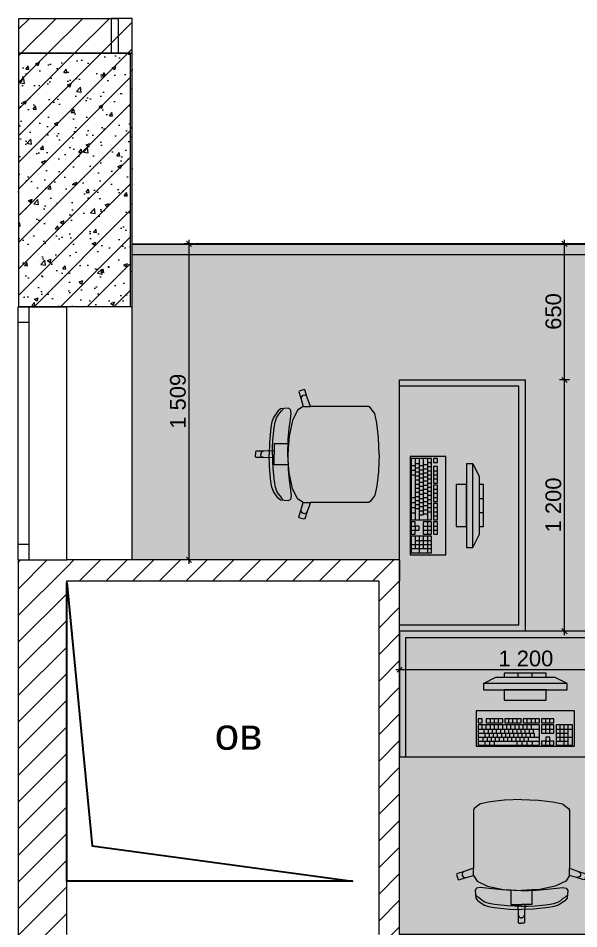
# Model space of a CAD drawing. Header units: millimetres. Extents: x 2336463 to 2579121, y 595385 to 778077.
# Drawn here: x 2392932 to 2395609, y 696658 to 701009 of the extents above; entities that cross this region are included whole.
import ezdxf

# ---------------------------------------------------------------- set-up
doc = ezdxf.new("R2010")
doc.units = ezdxf.units.MM
doc.header["$MEASUREMENT"] = 0
for name, color, linetype in [('+возводимые стены', 7, 'Continuous'), ('Интерьер - Мебель', 7, 'Continuous'), ('сит план', 7, 'Continuous')]:
    doc.layers.add(name, color=color, linetype=linetype)
for name, color, linetype, lineweight in [('+возводимые стены_Ном._пера__1', 7, 'Continuous', 13), ('+возводимые стены_Ном._пера__101', 252, 'Continuous', 5), ('+стена с дверью_Ном._пера__1', 7, 'Continuous', 13), ('Интерьер - Мебель_Ном._пера__1', 7, 'Continuous', 13), ('Окна ARCHICAD_Ном._пера__1', 7, 'Continuous', 13), ('сит план_Ном._пера__1', 7, 'Continuous', 13), ('сит план_Ном._пера__21', 7, 'Continuous', 30)]:
    doc.layers.add(name, color=color, linetype=linetype, lineweight=lineweight)
for name, color, linetype, lineweight, true_color in [('+возводимые стены_Ном._пера__169', 7, 'Continuous', 5, 0x68b353), ('+возводимые стены_Ном._пера__242', 7, 'Continuous', 13, 0x1b55b5), ('+стена с дверью_Ном._пера__243', 7, 'Continuous', 13, 0xe25822), ('Интерьер - Мебель_Ном._пера__242', 7, 'Continuous', 13, 0x1b55b5), ('сит план_Ном._пера__87', 7, 'Continuous', 20, 0x6a6a6a)]:
    doc.layers.add(name, color=color, linetype=linetype, lineweight=lineweight, true_color=true_color)
doc.styles.add('СГЕНЕРИР_СТИЛЬ_1', font='arial.ttf')
doc.dimstyles.new('СГЕНЕРИР_СТИЛЬ__1', dxfattribs={"dimtxt": 75, "dimasz": 23.75, "dimexe": 0.18, "dimexo": 300, "dimgap": 0, "dimtad": 1, "dimtih": 1, "dimtoh": 1, "dimdec": 0, "dimzin": 0, "dimdsep": 46, "dimtxsty": 'СГЕНЕРИР_СТИЛЬ_1', "dimblk": 'ARROWHEAD_6', "dimblk1": 'ARROWHEAD_6', "dimblk2": 'ARROWHEAD_6', "dimcen": 0.09, "dimclrd": 256, "dimclre": 256, "dimclrt": 256, "dimazin": 0, "dimtfac": 1, "dimtdec": 4, "dimtmove": 0, "dimatfit": 3, "dimfxl": 0, "dimtolj": 1, "dimtzin": 0, "dimarcsym": 0})
doc.dimstyles.new('СГЕНЕРИР_СТИЛЬ__2', dxfattribs={"dimtxt": 75, "dimasz": 23.75, "dimexe": 0.18, "dimexo": 300, "dimgap": 0, "dimtad": 1, "dimdec": 0, "dimzin": 0, "dimdsep": 46, "dimtxsty": 'СГЕНЕРИР_СТИЛЬ_1', "dimblk": 'ARROWHEAD_6', "dimblk1": 'ARROWHEAD_6', "dimblk2": 'ARROWHEAD_6', "dimcen": 0.09, "dimclrd": 256, "dimclre": 256, "dimclrt": 256, "dimazin": 0, "dimtfac": 1, "dimtdec": 4, "dimtmove": 0, "dimatfit": 3, "dimfxl": 0, "dimtolj": 1, "dimtzin": 0, "dimarcsym": 0})
pattern_1 = [(45, (2086872.015, 585813.69), (-63.639609, 63.639609), [])]

# ---------------------------------------------------------------- blocks, each defined once
blk = doc.blocks.new('Стена_1029', base_point=(2392933.5, 701006.5))
at = {"layer": 'сит план_Ном._пера__87', "linetype": 'Continuous', "lineweight": 20, "true_color": 0x6a6a6a}
h = blk.add_hatch(dxfattribs=at)
h.set_pattern_fill('Блоки_Бетонные_Эффективные', color=251, style=0, pattern_type=2)
h.set_pattern_definition(pattern_1)
h.paths.add_polyline_path([(2392933.5, 701006.5), (2392933.5, 700841.5), (2393410.5, 700841.5), (2393410.5, 701006.5)])
at = {"layer": 'сит план_Ном._пера__1', "color": 7, "linetype": 'Continuous', "lineweight": 13, "flags": 128}
for points in [[(2392933.5, 701006.5), (2392933.5, 700841.5)], [(2393410.5, 701006.5), (2392933.5, 701006.5)], [(2393410.5, 700841.5), (2393410.5, 701006.5)], [(2392933.5, 700841.5), (2393410.5, 700841.5)]]:
    blk.add_lwpolyline(points, dxfattribs=at)
blk = doc.blocks.new('Стена_1030', base_point=(2392933.1, 700841.2))
at = {"layer": 'сит план_Ном._пера__87', "linetype": 'Continuous', "lineweight": 20, "true_color": 0x6a6a6a}
h = blk.add_hatch(dxfattribs=at)
h.set_pattern_fill('Блоки_Бетонные_Эффективные', color=251, style=0, pattern_type=2)
h.set_pattern_definition(pattern_1)
h.paths.add_polyline_path([(2392933.1, 700841.2), (2392933.1, 699631.4), (2393468.1, 699631.4), (2393468.1, 700841.2)])
at = {"layer": 'сит план_Ном._пера__1', "color": 7, "linetype": 'Continuous', "lineweight": 13, "flags": 128}
for points in [[(2392933.1, 700841.2), (2392933.1, 699631.4)], [(2393468.1, 700841.2), (2392933.1, 700841.2)], [(2393468.1, 699631.4), (2393468.1, 700841.2)], [(2392933.1, 699631.4), (2393468.1, 699631.4)]]:
    blk.add_lwpolyline(points, dxfattribs=at)
blk = doc.blocks.new('Окно 25_5')
at = {"layer": 'Окна ARCHICAD_Ном._пера__1', "color": 7, "linetype": 'Continuous', "lineweight": 13}
for p, q in [((-605, 0), (605, 0)), ((-605, 0), (-530, 0)), ((-605, 0), (-605, -50)), ((-605, 0), (-605, -50)), ((-530, 0), (-530, -50)), ((-530, 0), (530, 0)), ((530, -50), (530, 0)), ((530, 0), (605, 0)), ((605, 0), (605, -50)), ((605, 0), (605, -50)), ((-530, -50), (-605, -50)), ((-605, -50), (-605, -232)), ((530, -50), (-530, -50)), ((605, -50), (530, -50)), ((605, -50), (605, -232)), ((-605, -232), (605, -232))]:
    blk.add_line(p, q, dxfattribs=at)
blk = doc.blocks.new('Стена_1031', base_point=(2392931.6, 699164.2))
at = {"layer": 'сит план_Ном._пера__87', "linetype": 'Continuous', "lineweight": 20, "true_color": 0x6a6a6a}
h = blk.add_hatch(dxfattribs=at)
h.set_pattern_fill('Блоки_Бетонные_Эффективные', color=251, style=0, pattern_type=2)
h.set_pattern_definition(pattern_1)
h.paths.add_polyline_path([(2393163.6, 698420.4), (2392931.6, 698420.4), (2392931.6, 696631.1), (2393163.6, 696631.1)])
h = blk.add_hatch(dxfattribs=at)
h.set_pattern_fill('Блоки_Бетонные_Эффективные', color=251, style=0, pattern_type=2)
h.set_pattern_definition(pattern_1)
h.paths.add_polyline_path([(2393163.6, 696631.1), (2392931.6, 696399.1), (2393163.6, 696399.1)])
h = blk.add_hatch(dxfattribs=at)
h.set_pattern_fill('Блоки_Бетонные_Эффективные', color=251, style=0, pattern_type=2)
h.set_pattern_definition(pattern_1)
h.paths.add_polyline_path([(2393163.6, 696631.1), (2392931.6, 696631.1), (2392931.6, 696399.1)])
at = {"layer": 'сит план_Ном._пера__1', "color": 7, "linetype": 'Continuous', "lineweight": 13}
for p, q in [((2392931.6, 699630.4), (2392981.6, 699630.4)), ((2392981.6, 699630.4), (2393163.6, 699630.4)), ((2392931.6, 698420.4), (2392981.6, 698420.4)), ((2392981.6, 698420.4), (2393163.6, 698420.4))]:
    blk.add_line(p, q, dxfattribs=at)
at = {"layer": 'сит план_Ном._пера__1', "color": 7, "linetype": 'Continuous', "lineweight": 13, "flags": 128}
for points in [[(2392931.6, 698420.4), (2392931.6, 696399.1)], [(2393163.6, 696631.1), (2393163.6, 698320.4)], [(2392931.6, 696399.1), (2393163.6, 696399.1)]]:
    blk.add_lwpolyline(points, dxfattribs=at)
at = {"layer": 'Окна ARCHICAD_Ном._пера__1', "color": 7, "linetype": 'Continuous', "lineweight": 13, "zscale": 1000, "rotation": 90.0000000000106}
blk.add_blockref('Окно 25_5', (2392931.6, 699025.4), dxfattribs=at)
blk = doc.blocks.new('Стена_1033', base_point=(2392931.6, 698420.3))
at = {"layer": 'сит план_Ном._пера__87', "linetype": 'Continuous', "lineweight": 20, "true_color": 0x6a6a6a}
h = blk.add_hatch(dxfattribs=at)
h.set_pattern_fill('Блоки_Бетонные_Эффективные', color=251, style=0, pattern_type=2)
h.set_pattern_definition(pattern_1)
h.paths.add_polyline_path([(2394653.6, 698420.9), (2393163.6, 698420.4), (2393163.6, 698320.4), (2394653.6, 698320.9)])
h = blk.add_hatch(dxfattribs=at)
h.set_pattern_fill('Блоки_Бетонные_Эффективные', color=251, style=0, pattern_type=2)
h.set_pattern_definition(pattern_1)
h.paths.add_polyline_path([(2394653.6, 698320.9), (2394753.6, 698321), (2394753.6, 698421)])
h = blk.add_hatch(dxfattribs=at)
h.set_pattern_fill('Блоки_Бетонные_Эффективные', color=251, style=0, pattern_type=2)
h.set_pattern_definition(pattern_1)
h.paths.add_polyline_path([(2394653.6, 698320.9), (2394753.6, 698421), (2394653.6, 698420.9)])
at = {"layer": 'сит план_Ном._пера__1', "color": 7, "linetype": 'Continuous', "lineweight": 13, "flags": 128}
for points in [[(2394753.6, 698421), (2393163.6, 698420.4)], [(2394753.6, 698421), (2394753.6, 698321)], [(2393163.6, 698320.4), (2394653.6, 698320.9)]]:
    blk.add_lwpolyline(points, dxfattribs=at)
blk = doc.blocks.new('Стена_1034', base_point=(2394753.6, 698421))
at = {"layer": 'сит план_Ном._пера__87', "linetype": 'Continuous', "lineweight": 20, "true_color": 0x6a6a6a}
h = blk.add_hatch(dxfattribs=at)
h.set_pattern_fill('Блоки_Бетонные_Эффективные', color=251, style=0, pattern_type=2)
h.set_pattern_definition(pattern_1)
h.paths.add_polyline_path([(2394653.6, 698320.9), (2394653.6, 696398.5), (2394753.6, 696398.5), (2394753.6, 698321)])
at = {"layer": 'сит план_Ном._пера__1', "color": 7, "linetype": 'Continuous', "lineweight": 13, "flags": 128}
for points in [[(2394653.6, 698320.9), (2394653.6, 696631.1)], [(2394753.6, 696398.5), (2394753.6, 698321)], [(2394753.6, 696398.5), (2394653.6, 696398.5)]]:
    blk.add_lwpolyline(points, dxfattribs=at)
blk = doc.blocks.new('Стена_1064', base_point=(2393475.7, 700841.2))
at = {"layer": '+возводимые стены_Ном._пера__169', "linetype": 'Continuous', "lineweight": 5, "true_color": 0x68b353}
h = blk.add_hatch(dxfattribs=at)
h.set_pattern_fill('Блоки_Бетонные_Эффективные', color=85, style=0, pattern_type=2)
h.set_pattern_definition(pattern_1)
h.paths.add_polyline_path([(2393475.7, 700841.2), (2393475.7, 701006.6), (2393375.7, 701006.6), (2393375.7, 700841.2)])
at = {"layer": '+возводимые стены_Ном._пера__101', "color": 252, "linetype": 'Continuous', "lineweight": 5, "flags": 128}
for points in [[(2393475.7, 701006.6), (2393375.7, 701006.6)], [(2393375.7, 701006.6), (2393375.7, 700841.2)], [(2393475.7, 700841.2), (2393475.7, 701006.6)], [(2393375.7, 700841.2), (2393475.7, 700841.2)]]:
    blk.add_lwpolyline(points, dxfattribs=at)
blk = doc.blocks.new('Индивидуальное Рабочее Место 25_7')
at = {"layer": 'Интерьер - Мебель_Ном._пера__1', "color": 7, "linetype": 'Continuous', "lineweight": 13}
for p, q in [((-1170, 0), (-1200, 0)), ((-1200, 0), (-1200, -30)), ((-30, 0), (-1170, 0)), ((0, 0), (-30, 0)), ((0, -30), (0, 0)), ((-1200, -30), (-1200, -600)), ((-1170, -30), (-30, -30)), ((-1170, -600), (-1170, -30)), ((-30, -30), (-30, -600)), ((0, -600), (0, -30)), ((-500, -200), (-700, -200)), ((-700, -200), (-700, -220)), ((-633.3, -220), (-633.3, -200)), ((-566.7, -220), (-566.7, -200)), ((-500, -220), (-500, -200)), ((-800, -250), (-740, -220)), ((-400, -250), (-800, -250)), ((-800, -250), (-800, -280)), ((-740, -220), (-460, -220)), ((-700, -220), (-500, -220)), ((-400, -250), (-460, -220)), ((-400, -280), (-400, -250)), ((-800, -280), (-400, -280)), ((-500, -280), (-700, -280)), ((-700, -280), (-700, -330)), ((-500, -330), (-500, -280)), ((-700, -330), (-500, -330)), ((-805.6, -419.1), (-825.2, -419.1)), ((-825.2, -419.1), (-825.2, -438.5)), ((-805.6, -438.5), (-805.6, -419.1)), ((-707.7, -419.1), (-786, -419.1)), ((-786, -419.1), (-786, -438.5)), ((-766.5, -438.5), (-766.5, -419.1)), ((-746.9, -438.5), (-746.9, -419.1)), ((-727.3, -438.5), (-727.3, -419.1)), ((-707.7, -438.5), (-707.7, -419.1)), ((-619.6, -419.1), (-697.9, -419.1)), ((-697.9, -419.1), (-697.9, -438.5)), ((-678.3, -438.5), (-678.3, -419.1)), ((-658.8, -438.5), (-658.8, -419.1)), ((-639.2, -438.5), (-639.2, -419.1)), ((-619.6, -438.5), (-619.6, -419.1)), ((-531.5, -419.1), (-609.8, -419.1)), ((-609.8, -419.1), (-609.8, -438.5)), ((-590.2, -438.5), (-590.2, -419.1)), ((-570.6, -438.5), (-570.6, -419.1)), ((-551, -438.5), (-551, -419.1)), ((-531.5, -438.5), (-531.5, -419.1)), ((-462.9, -419.1), (-521.7, -419.1)), ((-521.7, -419.1), (-521.7, -438.5)), ((-502.1, -438.5), (-502.1, -419.1)), ((-482.5, -438.5), (-482.5, -419.1)), ((-462.9, -438.5), (-462.9, -419.1)), ((-825.2, -438.5), (-805.6, -438.5)), ((-531.5, -448.2), (-825.2, -448.2)), ((-825.2, -448.2), (-825.2, -545.2)), ((-825.2, -467.6), (-531.5, -467.6)), ((-805.6, -467.6), (-805.6, -448.2)), ((-795.8, -487), (-795.8, -467.6)), ((-786, -438.5), (-707.7, -438.5)), ((-786, -467.6), (-786, -448.2)), ((-776.3, -487), (-776.3, -467.6)), ((-766.5, -467.6), (-766.5, -448.2)), ((-756.7, -487), (-756.7, -467.6)), ((-746.9, -467.6), (-746.9, -448.2)), ((-737.1, -487), (-737.1, -467.6)), ((-727.3, -467.6), (-727.3, -448.2)), ((-717.5, -487), (-717.5, -467.6)), ((-707.7, -467.6), (-707.7, -448.2)), ((-697.9, -438.5), (-619.6, -438.5)), ((-697.9, -487), (-697.9, -467.6)), ((-688.1, -467.6), (-688.1, -448.2)), ((-678.3, -487), (-678.3, -467.6)), ((-668.5, -467.6), (-668.5, -448.2)), ((-658.8, -487), (-658.8, -467.6)), ((-649, -467.6), (-649, -448.2)), ((-639.2, -487), (-639.2, -467.6)), ((-629.4, -467.6), (-629.4, -448.2)), ((-619.6, -487), (-619.6, -467.6)), ((-609.8, -438.5), (-531.5, -438.5)), ((-609.8, -467.6), (-609.8, -448.2)), ((-600, -487), (-600, -467.6)), ((-590.2, -467.6), (-590.2, -448.2)), ((-580.4, -487), (-580.4, -467.6)), ((-570.6, -467.6), (-570.6, -448.2)), ((-560.8, -487), (-560.8, -467.6)), ((-531.5, -545.2), (-531.5, -448.2)), ((-521.7, -438.5), (-462.9, -438.5)), ((-462.9, -448.2), (-521.7, -448.2)), ((-521.7, -448.2), (-521.7, -487)), ((-521.7, -467.6), (-462.9, -467.6)), ((-502.1, -487), (-502.1, -448.2)), ((-482.5, -487), (-482.5, -448.2)), ((-462.9, -487), (-462.9, -448.2)), ((-374.8, -448.2), (-453.1, -448.2)), ((-453.1, -448.2), (-453.1, -545.2)), ((-453.1, -467.6), (-374.8, -467.6)), ((-433.5, -525.8), (-433.5, -448.2)), ((-414, -545.2), (-414, -448.2)), ((-394.4, -545.2), (-394.4, -448.2)), ((-374.8, -545.2), (-374.8, -448.2)), ((-825.2, -487), (-555.9, -487)), ((-825.2, -506.4), (-531.5, -506.4)), ((-800.7, -525.8), (-800.7, -506.4)), ((-790.9, -506.4), (-790.9, -487)), ((-781.1, -525.8), (-781.1, -506.4)), ((-771.4, -506.4), (-771.4, -487)), ((-761.6, -525.8), (-761.6, -506.4)), ((-751.8, -506.4), (-751.8, -487)), ((-742, -525.8), (-742, -506.4)), ((-732.2, -506.4), (-732.2, -487)), ((-722.4, -525.8), (-722.4, -506.4)), ((-712.6, -506.4), (-712.6, -487)), ((-702.8, -525.8), (-702.8, -506.4)), ((-693, -506.4), (-693, -487)), ((-683.2, -525.8), (-683.2, -506.4)), ((-673.4, -506.4), (-673.4, -487)), ((-663.6, -525.8), (-663.6, -506.4)), ((-653.9, -506.4), (-653.9, -487)), ((-644.1, -525.8), (-644.1, -506.4)), ((-634.3, -506.4), (-634.3, -487)), ((-624.5, -525.8), (-624.5, -506.4)), ((-614.7, -506.4), (-614.7, -487)), ((-604.9, -525.8), (-604.9, -506.4)), ((-595.1, -506.4), (-595.1, -487)), ((-585.3, -525.8), (-585.3, -506.4)), ((-575.5, -506.4), (-575.5, -487)), ((-555.9, -506.4), (-555.9, -487)), ((-521.7, -487), (-462.9, -487)), ((-482.5, -506.4), (-502.1, -506.4)), ((-502.1, -506.4), (-502.1, -525.8)), ((-482.5, -525.8), (-482.5, -506.4)), ((-453.1, -487), (-394.4, -487)), ((-453.1, -506.4), (-374.8, -506.4)), ((-825.2, -525.8), (-531.5, -525.8)), ((-825.2, -545.2), (-531.5, -545.2)), ((-790.9, -545.2), (-790.9, -525.8)), ((-768.9, -545.2), (-768.9, -525.8)), ((-746.9, -545.2), (-746.9, -525.8)), ((-639.2, -545.2), (-639.2, -525.8)), ((-614.7, -545.2), (-614.7, -525.8)), ((-590.2, -545.2), (-590.2, -525.8)), ((-565.7, -545.2), (-565.7, -525.8)), ((-502.1, -525.8), (-521.7, -525.8)), ((-521.7, -525.8), (-521.7, -545.2)), ((-521.7, -545.2), (-462.9, -545.2)), ((-502.1, -545.2), (-502.1, -525.8)), ((-502.1, -525.8), (-482.5, -525.8)), ((-462.9, -525.8), (-482.5, -525.8)), ((-482.5, -545.2), (-482.5, -525.8)), ((-462.9, -545.2), (-462.9, -525.8)), ((-453.1, -525.8), (-394.4, -525.8)), ((-453.1, -545.2), (-374.8, -545.2)), ((-1200, -600), (-1170, -600)), ((-30, -600), (0, -600)), ((-816.5, -826.3), (-843.3, -847.4)), ((-814.4, -825.4), (-816.5, -826.3)), ((-768.4, -814.7), (-814.4, -825.4)), ((-699.7, -807.6), (-768.4, -814.7)), ((-698.6, -807.5), (-699.7, -807.6)), ((-618.6, -805), (-698.6, -807.5)), ((-618.6, -805), (-538.5, -807.5)), ((-538.5, -807.5), (-537.5, -807.6)), ((-537.5, -807.6), (-468.7, -814.7)), ((-468.7, -814.7), (-422.8, -825.4)), ((-422.8, -825.4), (-420.7, -826.3)), ((-420.7, -826.3), (-393.8, -847.4)), ((-843.3, -847.4), (-847.8, -856)), ((-847.8, -856), (-847.8, -887.1)), ((-393.8, -847.4), (-389.3, -856)), ((-389.3, -856), (-389.3, -887.1)), ((-847.8, -887.1), (-847.8, -923.2)), ((-389.3, -887.1), (-389.3, -923.2)), ((-847.8, -923.2), (-847.8, -1132.3)), ((-389.3, -923.2), (-389.3, -1132.3)), ((-926.6, -1159.4), (-928.6, -1163.1)), ((-928.6, -1163.1), (-921.1, -1185.9)), ((-891.2, -1148), (-926.6, -1159.4)), ((-900, -1155.4), (-901.6, -1161)), ((-901.6, -1161), (-900.9, -1166.8)), ((-900.9, -1166.8), (-898, -1171.9)), ((-896.4, -1150.8), (-900, -1155.4)), ((-898, -1171.9), (-893.4, -1175.5)), ((-891.2, -1148), (-896.4, -1150.8)), ((-847.8, -1132.3), (-891.2, -1148)), ((-881.9, -1176.4), (-847.7, -1166.7)), ((-847.8, -1166.5), (-847.8, -1132.3)), ((-847.8, -1166.5), (-847.7, -1166.7)), ((-847.7, -1166.7), (-830.4, -1194.6)), ((-389.4, -1166.7), (-406.8, -1194.6)), ((-389.3, -1166.5), (-389.4, -1166.7)), ((-355.3, -1176.4), (-389.4, -1166.7)), ((-389.3, -1166.5), (-389.3, -1132.3)), ((-389.3, -1132.3), (-345.9, -1148)), ((-345.9, -1148), (-340.8, -1150.8)), ((-345.9, -1148), (-310.5, -1159.4)), ((-339.1, -1171.9), (-343.7, -1175.5)), ((-340.8, -1150.8), (-337.1, -1155.4)), ((-336.2, -1166.8), (-339.1, -1171.9)), ((-337.1, -1155.4), (-335.5, -1161)), ((-335.5, -1161), (-336.2, -1166.8)), ((-308.6, -1163.1), (-316, -1185.9)), ((-310.5, -1159.4), (-308.6, -1163.1)), ((-921.1, -1185.9), (-917.3, -1187.8)), ((-917.3, -1187.8), (-881.9, -1176.4)), ((-893.4, -1175.5), (-887.7, -1177.1)), ((-887.7, -1177.1), (-881.9, -1176.4)), ((-830.4, -1194.6), (-780.7, -1218.4)), ((-406.8, -1194.6), (-456.5, -1218.4)), ((-349.4, -1177.1), (-355.3, -1176.4)), ((-319.8, -1187.8), (-355.3, -1176.4)), ((-343.7, -1175.5), (-349.4, -1177.1)), ((-316, -1185.9), (-319.8, -1187.8)), ((-833.3, -1228.1), (-840, -1239.7)), ((-840, -1239.7), (-836.7, -1275.8)), ((-816, -1225.1), (-833.3, -1228.1)), ((-787.1, -1227.7), (-816, -1225.1)), ((-741.8, -1233.5), (-787.1, -1227.7)), ((-780.7, -1218.4), (-706.3, -1234.2)), ((-690.9, -1238.2), (-741.8, -1233.5)), ((-706.3, -1234.2), (-668.9, -1236.6)), ((-618.6, -1240.5), (-690.9, -1238.2)), ((-668.9, -1236.6), (-618.6, -1239.8)), ((-668.9, -1236.6), (-668.9, -1275.3)), ((-568.3, -1236.6), (-618.6, -1239.8)), ((-618.6, -1240.5), (-546.3, -1238.2)), ((-530.8, -1234.2), (-568.3, -1236.6)), ((-568.3, -1236.6), (-568.3, -1275.3)), ((-546.3, -1238.2), (-495.3, -1233.5)), ((-456.5, -1218.4), (-530.8, -1234.2)), ((-495.3, -1233.5), (-450, -1227.7)), ((-450, -1227.7), (-421.1, -1225.1)), ((-421.1, -1225.1), (-403.9, -1228.1)), ((-403.9, -1228.1), (-397.2, -1239.7)), ((-397.2, -1239.7), (-400.5, -1275.8)), ((-833.6, -1265.2), (-837.3, -1262.6)), ((-836.7, -1275.8), (-826.1, -1289)), ((-827.3, -1270.4), (-833.6, -1265.2)), ((-818.3, -1276.5), (-827.3, -1270.4)), ((-826.1, -1289), (-795.1, -1309)), ((-806.6, -1286.6), (-818.3, -1276.5)), ((-793.4, -1294.3), (-806.6, -1286.6)), ((-773, -1300.5), (-793.4, -1294.3)), ((-747.1, -1305.5), (-773, -1300.5)), ((-668.9, -1275.3), (-668.9, -1305.3)), ((-568.3, -1275.3), (-568.3, -1305.3)), ((-490.1, -1305.5), (-464.1, -1300.5)), ((-464.1, -1300.5), (-443.8, -1294.3)), ((-443.8, -1294.3), (-430.6, -1286.6)), ((-411, -1289), (-442, -1309)), ((-430.6, -1286.6), (-418.8, -1276.5)), ((-418.8, -1276.5), (-409.8, -1270.4)), ((-400.5, -1275.8), (-411, -1289)), ((-409.8, -1270.4), (-403.6, -1265.2)), ((-403.6, -1265.2), (-399.8, -1262.6)), ((-795.1, -1309), (-775.2, -1316.3)), ((-775.2, -1316.3), (-749.3, -1321.1)), ((-749.3, -1321.1), (-676.1, -1328.1)), ((-717.1, -1309.2), (-747.1, -1305.5)), ((-684.7, -1311.7), (-717.1, -1309.2)), ((-651.3, -1313.2), (-684.7, -1311.7)), ((-676.1, -1328.1), (-618.6, -1330.2)), ((-668.9, -1305.3), (-635.5, -1305.3)), ((-618.6, -1313.6), (-651.3, -1313.2)), ((-635.5, -1305.3), (-618.6, -1305.3)), ((-635.5, -1305.3), (-633.7, -1355.1)), ((-601.7, -1305.3), (-618.6, -1305.3)), ((-618.6, -1313.6), (-585.9, -1313.2)), ((-561.1, -1328.1), (-618.6, -1330.2)), ((-601.7, -1305.3), (-603.5, -1355.1)), ((-568.3, -1305.3), (-601.7, -1305.3)), ((-585.9, -1313.2), (-552.5, -1311.7)), ((-487.9, -1321.1), (-561.1, -1328.1)), ((-552.5, -1311.7), (-520, -1309.2)), ((-520, -1309.2), (-490.1, -1305.5)), ((-462, -1316.3), (-487.9, -1321.1)), ((-442, -1309), (-462, -1316.3)), ((-633.7, -1355.1), (-632.5, -1360.8)), ((-633.7, -1355.1), (-633.7, -1392)), ((-633.7, -1392), (-630.7, -1395)), ((-632.5, -1360.8), (-629.2, -1365.7)), ((-629.2, -1365.7), (-624.4, -1368.9)), ((-624.4, -1368.9), (-618.6, -1370.1)), ((-612.8, -1368.9), (-618.6, -1370.1)), ((-607.9, -1365.7), (-612.8, -1368.9)), ((-604.6, -1360.8), (-607.9, -1365.7)), ((-603.5, -1392), (-606.5, -1395)), ((-603.5, -1355.1), (-604.6, -1360.8)), ((-603.5, -1355.1), (-603.5, -1392)), ((-630.7, -1395), (-618.6, -1395)), ((-606.5, -1395), (-618.6, -1395))]:
    blk.add_line(p, q, dxfattribs=at)
at = {"layer": 'Интерьер - Мебель_Ном._пера__1', "color": 7, "linetype": 'Continuous', "lineweight": 13, "flags": 128}
for points in [[(0, 0), (-1200, 0), (-1200, -600), (0, -600)], [(-835, -380), (-835, -550), (-365, -550), (-365, -380)]]:
    blk.add_lwpolyline(points, close=True, dxfattribs=at)
blk = doc.blocks.new('Индивидуальное Рабочее Место 25_8')
at = {"layer": 'Интерьер - Мебель_Ном._пера__1', "color": 7, "linetype": 'Continuous', "lineweight": 13}
for p, q in [((-1170, 0), (-1200, 0)), ((-1200, 0), (-1200, -30)), ((-30, 0), (-1170, 0)), ((0, 0), (-30, 0)), ((0, -30), (0, 0)), ((-1200, -30), (-1200, -600)), ((-1170, -30), (-30, -30)), ((-1170, -600), (-1170, -30)), ((-30, -30), (-30, -600)), ((0, -600), (0, -30)), ((-700, -220), (-700, -200)), ((-700, -200), (-500, -200)), ((-633.3, -220), (-633.3, -200)), ((-566.7, -220), (-566.7, -200)), ((-500, -200), (-500, -220)), ((-800, -250), (-740, -220)), ((-800, -280), (-800, -250)), ((-800, -250), (-400, -250)), ((-460, -220), (-740, -220)), ((-500, -220), (-700, -220)), ((-400, -250), (-460, -220)), ((-400, -250), (-400, -280)), ((-400, -280), (-800, -280)), ((-700, -330), (-700, -280)), ((-700, -280), (-500, -280)), ((-500, -280), (-500, -330)), ((-500, -330), (-700, -330)), ((-737.1, -438.5), (-737.1, -419.1)), ((-737.1, -419.1), (-678.3, -419.1)), ((-717.5, -438.5), (-717.5, -419.1)), ((-697.9, -438.5), (-697.9, -419.1)), ((-678.3, -419.1), (-678.3, -438.5)), ((-668.5, -438.5), (-668.5, -419.1)), ((-668.5, -419.1), (-590.2, -419.1)), ((-649, -438.5), (-649, -419.1)), ((-629.4, -438.5), (-629.4, -419.1)), ((-609.8, -438.5), (-609.8, -419.1)), ((-590.2, -419.1), (-590.2, -438.5)), ((-580.4, -438.5), (-580.4, -419.1)), ((-580.4, -419.1), (-502.1, -419.1)), ((-560.8, -438.5), (-560.8, -419.1)), ((-541.2, -438.5), (-541.2, -419.1)), ((-521.7, -438.5), (-521.7, -419.1)), ((-502.1, -419.1), (-502.1, -438.5)), ((-492.3, -438.5), (-492.3, -419.1)), ((-492.3, -419.1), (-414, -419.1)), ((-472.7, -438.5), (-472.7, -419.1)), ((-453.1, -438.5), (-453.1, -419.1)), ((-433.5, -438.5), (-433.5, -419.1)), ((-414, -419.1), (-414, -438.5)), ((-394.4, -438.5), (-394.4, -419.1)), ((-394.4, -419.1), (-374.8, -419.1)), ((-374.8, -419.1), (-374.8, -438.5)), ((-825.2, -545.2), (-825.2, -448.2)), ((-825.2, -448.2), (-746.9, -448.2)), ((-746.9, -467.6), (-825.2, -467.6)), ((-805.6, -545.2), (-805.6, -448.2)), ((-786, -545.2), (-786, -448.2)), ((-766.5, -525.8), (-766.5, -448.2)), ((-746.9, -448.2), (-746.9, -545.2)), ((-678.3, -438.5), (-737.1, -438.5)), ((-737.1, -487), (-737.1, -448.2)), ((-737.1, -448.2), (-678.3, -448.2)), ((-678.3, -467.6), (-737.1, -467.6)), ((-717.5, -487), (-717.5, -448.2)), ((-697.9, -487), (-697.9, -448.2)), ((-678.3, -448.2), (-678.3, -487)), ((-590.2, -438.5), (-668.5, -438.5)), ((-668.5, -545.2), (-668.5, -448.2)), ((-668.5, -448.2), (-374.8, -448.2)), ((-374.8, -467.6), (-668.5, -467.6)), ((-639.2, -487), (-639.2, -467.6)), ((-629.4, -467.6), (-629.4, -448.2)), ((-619.6, -487), (-619.6, -467.6)), ((-609.8, -467.6), (-609.8, -448.2)), ((-600, -487), (-600, -467.6)), ((-590.2, -467.6), (-590.2, -448.2)), ((-502.1, -438.5), (-580.4, -438.5)), ((-580.4, -487), (-580.4, -467.6)), ((-570.6, -467.6), (-570.6, -448.2)), ((-560.8, -487), (-560.8, -467.6)), ((-551, -467.6), (-551, -448.2)), ((-541.2, -487), (-541.2, -467.6)), ((-531.5, -467.6), (-531.5, -448.2)), ((-521.7, -487), (-521.7, -467.6)), ((-511.9, -467.6), (-511.9, -448.2)), ((-502.1, -487), (-502.1, -467.6)), ((-414, -438.5), (-492.3, -438.5)), ((-492.3, -467.6), (-492.3, -448.2)), ((-482.5, -487), (-482.5, -467.6)), ((-472.7, -467.6), (-472.7, -448.2)), ((-462.9, -487), (-462.9, -467.6)), ((-453.1, -467.6), (-453.1, -448.2)), ((-443.3, -487), (-443.3, -467.6)), ((-433.5, -467.6), (-433.5, -448.2)), ((-423.8, -487), (-423.8, -467.6)), ((-414, -467.6), (-414, -448.2)), ((-404.2, -487), (-404.2, -467.6)), ((-374.8, -438.5), (-394.4, -438.5)), ((-394.4, -467.6), (-394.4, -448.2)), ((-374.8, -448.2), (-374.8, -545.2)), ((-746.9, -506.4), (-825.2, -506.4)), ((-746.9, -487), (-805.6, -487)), ((-678.3, -487), (-737.1, -487)), ((-717.5, -525.8), (-717.5, -506.4)), ((-717.5, -506.4), (-697.9, -506.4)), ((-697.9, -506.4), (-697.9, -525.8)), ((-374.8, -506.4), (-668.5, -506.4)), ((-374.8, -487), (-644.1, -487)), ((-644.1, -506.4), (-644.1, -487)), ((-624.5, -506.4), (-624.5, -487)), ((-614.7, -525.8), (-614.7, -506.4)), ((-604.9, -506.4), (-604.9, -487)), ((-595.1, -525.8), (-595.1, -506.4)), ((-585.3, -506.4), (-585.3, -487)), ((-575.5, -525.8), (-575.5, -506.4)), ((-565.7, -506.4), (-565.7, -487)), ((-555.9, -525.8), (-555.9, -506.4)), ((-546.1, -506.4), (-546.1, -487)), ((-536.4, -525.8), (-536.4, -506.4)), ((-526.6, -506.4), (-526.6, -487)), ((-516.8, -525.8), (-516.8, -506.4)), ((-507, -506.4), (-507, -487)), ((-497.2, -525.8), (-497.2, -506.4)), ((-487.4, -506.4), (-487.4, -487)), ((-477.6, -525.8), (-477.6, -506.4)), ((-467.8, -506.4), (-467.8, -487)), ((-458, -525.8), (-458, -506.4)), ((-448.2, -506.4), (-448.2, -487)), ((-438.4, -525.8), (-438.4, -506.4)), ((-428.6, -506.4), (-428.6, -487)), ((-418.9, -525.8), (-418.9, -506.4)), ((-409.1, -506.4), (-409.1, -487)), ((-399.3, -525.8), (-399.3, -506.4)), ((-746.9, -545.2), (-825.2, -545.2)), ((-746.9, -525.8), (-805.6, -525.8)), ((-737.1, -545.2), (-737.1, -525.8)), ((-737.1, -525.8), (-717.5, -525.8)), ((-678.3, -545.2), (-737.1, -545.2)), ((-717.5, -545.2), (-717.5, -525.8)), ((-697.9, -525.8), (-717.5, -525.8)), ((-697.9, -525.8), (-678.3, -525.8)), ((-697.9, -545.2), (-697.9, -525.8)), ((-678.3, -525.8), (-678.3, -545.2)), ((-374.8, -525.8), (-668.5, -525.8)), ((-374.8, -545.2), (-668.5, -545.2)), ((-634.3, -545.2), (-634.3, -525.8)), ((-609.8, -545.2), (-609.8, -525.8)), ((-585.3, -545.2), (-585.3, -525.8)), ((-560.8, -545.2), (-560.8, -525.8)), ((-453.1, -545.2), (-453.1, -525.8)), ((-431.1, -545.2), (-431.1, -525.8)), ((-409.1, -545.2), (-409.1, -525.8)), ((-1200, -600), (-1170, -600)), ((-30, -600), (0, -600)), ((-553.7, -719.9), (-580.5, -741)), ((-551.5, -719), (-553.7, -719.9)), ((-505.6, -708.3), (-551.5, -719)), ((-436.8, -701.2), (-505.6, -708.3)), ((-435.8, -701.1), (-436.8, -701.2)), ((-355.7, -698.6), (-435.8, -701.1)), ((-355.7, -698.6), (-275.7, -701.1)), ((-275.7, -701.1), (-274.6, -701.2)), ((-274.6, -701.2), (-205.9, -708.3)), ((-205.9, -708.3), (-159.9, -719)), ((-159.9, -719), (-157.8, -719.9)), ((-157.8, -719.9), (-131, -741)), ((-580.5, -741), (-585, -749.6)), ((-585, -749.6), (-585, -780.7)), ((-585, -780.7), (-585, -816.8)), ((-131, -741), (-126.5, -749.6)), ((-126.5, -749.6), (-126.5, -780.7)), ((-126.5, -780.7), (-126.5, -816.8)), ((-585, -816.8), (-585, -1025.9)), ((-126.5, -816.8), (-126.5, -1025.9)), ((-628.4, -1041.6), (-663.8, -1053)), ((-628.4, -1041.6), (-633.5, -1044.4)), ((-585, -1025.9), (-628.4, -1041.6)), ((-585, -1060.1), (-585, -1025.9)), ((-126.5, -1060.1), (-126.5, -1025.9)), ((-126.5, -1025.9), (-83.1, -1041.6)), ((-83.1, -1041.6), (-77.9, -1044.4)), ((-83.1, -1041.6), (-47.7, -1053)), ((-663.8, -1053), (-665.7, -1056.7)), ((-665.7, -1056.7), (-658.3, -1079.5)), ((-658.3, -1079.5), (-654.5, -1081.4)), ((-654.5, -1081.4), (-619.1, -1070)), ((-637.2, -1049), (-638.8, -1054.6)), ((-638.8, -1054.6), (-638.1, -1060.4)), ((-638.1, -1060.4), (-635.2, -1065.5)), ((-633.5, -1044.4), (-637.2, -1049)), ((-635.2, -1065.5), (-630.6, -1069.1)), ((-630.6, -1069.1), (-624.9, -1070.7)), ((-624.9, -1070.7), (-619.1, -1070)), ((-619.1, -1070), (-584.9, -1060.3)), ((-585, -1060.1), (-584.9, -1060.3)), ((-584.9, -1060.3), (-567.6, -1088.2)), ((-126.6, -1060.3), (-143.9, -1088.2)), ((-126.5, -1060.1), (-126.6, -1060.3)), ((-92.4, -1070), (-126.6, -1060.3)), ((-86.6, -1070.7), (-92.4, -1070)), ((-57, -1081.4), (-92.4, -1070)), ((-80.9, -1069.1), (-86.6, -1070.7)), ((-76.3, -1065.5), (-80.9, -1069.1)), ((-77.9, -1044.4), (-74.3, -1049)), ((-73.4, -1060.4), (-76.3, -1065.5)), ((-74.3, -1049), (-72.7, -1054.6)), ((-72.7, -1054.6), (-73.4, -1060.4)), ((-53.2, -1079.5), (-57, -1081.4)), ((-45.7, -1056.7), (-53.2, -1079.5)), ((-47.7, -1053), (-45.7, -1056.7)), ((-570.4, -1121.7), (-577.1, -1133.3)), ((-553.2, -1118.7), (-570.4, -1121.7)), ((-567.6, -1088.2), (-517.9, -1112)), ((-524.3, -1121.3), (-553.2, -1118.7)), ((-479, -1127.1), (-524.3, -1121.3)), ((-517.9, -1112), (-443.5, -1127.8)), ((-428, -1131.8), (-479, -1127.1)), ((-443.5, -1127.8), (-406.1, -1130.2)), ((-406.1, -1130.2), (-355.7, -1133.4)), ((-406.1, -1130.2), (-406.1, -1168.9)), ((-305.4, -1130.2), (-355.7, -1133.4)), ((-268, -1127.8), (-305.4, -1130.2)), ((-305.4, -1130.2), (-305.4, -1168.9)), ((-283.4, -1131.8), (-232.5, -1127.1)), ((-193.6, -1112), (-268, -1127.8)), ((-232.5, -1127.1), (-187.2, -1121.3)), ((-143.9, -1088.2), (-193.6, -1112)), ((-187.2, -1121.3), (-158.3, -1118.7)), ((-158.3, -1118.7), (-141.1, -1121.7)), ((-141.1, -1121.7), (-134.3, -1133.3)), ((-577.1, -1133.3), (-573.8, -1169.4)), ((-570.7, -1158.8), (-574.5, -1156.2)), ((-573.8, -1169.4), (-563.3, -1182.5)), ((-564.5, -1163.9), (-570.7, -1158.8)), ((-555.5, -1170.1), (-564.5, -1163.9)), ((-543.8, -1180.2), (-555.5, -1170.1)), ((-355.7, -1134.1), (-428, -1131.8)), ((-406.1, -1168.9), (-406.1, -1198.8)), ((-355.7, -1134.1), (-283.4, -1131.8)), ((-305.4, -1168.9), (-305.4, -1198.8)), ((-167.7, -1180.2), (-156, -1170.1)), ((-156, -1170.1), (-147, -1163.9)), ((-137.6, -1169.4), (-148.2, -1182.5)), ((-147, -1163.9), (-140.7, -1158.8)), ((-140.7, -1158.8), (-137, -1156.2)), ((-134.3, -1133.3), (-137.6, -1169.4)), ((-563.3, -1182.5), (-532.3, -1202.6)), ((-530.6, -1187.9), (-543.8, -1180.2)), ((-532.3, -1202.6), (-512.3, -1209.9)), ((-510.2, -1194.1), (-530.6, -1187.9)), ((-512.3, -1209.9), (-486.4, -1214.7)), ((-484.3, -1199.1), (-510.2, -1194.1)), ((-486.4, -1214.7), (-413.2, -1221.6)), ((-454.3, -1202.8), (-484.3, -1199.1)), ((-421.8, -1205.3), (-454.3, -1202.8)), ((-388.5, -1206.8), (-421.8, -1205.3)), ((-406.1, -1198.8), (-372.6, -1198.8)), ((-355.7, -1207.2), (-388.5, -1206.8)), ((-372.6, -1198.8), (-355.7, -1198.8)), ((-372.6, -1198.8), (-370.8, -1248.7)), ((-338.8, -1198.8), (-355.7, -1198.8)), ((-355.7, -1207.2), (-323, -1206.8)), ((-338.8, -1198.8), (-340.6, -1248.7)), ((-305.4, -1198.8), (-338.8, -1198.8)), ((-323, -1206.8), (-289.6, -1205.3)), ((-225, -1214.7), (-298.2, -1221.6)), ((-289.6, -1205.3), (-257.2, -1202.8)), ((-257.2, -1202.8), (-227.2, -1199.1)), ((-227.2, -1199.1), (-201.3, -1194.1)), ((-199.2, -1209.9), (-225, -1214.7)), ((-201.3, -1194.1), (-180.9, -1187.9)), ((-179.2, -1202.6), (-199.2, -1209.9)), ((-180.9, -1187.9), (-167.7, -1180.2)), ((-148.2, -1182.5), (-179.2, -1202.6)), ((-413.2, -1221.6), (-355.7, -1223.8)), ((-370.8, -1248.7), (-369.7, -1254.4)), ((-370.8, -1248.7), (-370.8, -1285.6)), ((-369.7, -1254.4), (-366.4, -1259.3)), ((-366.4, -1259.3), (-361.5, -1262.5)), ((-298.2, -1221.6), (-355.7, -1223.8)), ((-345.1, -1259.3), (-350, -1262.5)), ((-341.8, -1254.4), (-345.1, -1259.3)), ((-340.6, -1248.7), (-341.8, -1254.4)), ((-340.6, -1248.7), (-340.6, -1285.6)), ((-370.8, -1285.6), (-367.8, -1288.6)), ((-367.8, -1288.6), (-355.7, -1288.6)), ((-361.5, -1262.5), (-355.7, -1263.7)), ((-350, -1262.5), (-355.7, -1263.7)), ((-343.7, -1288.6), (-355.7, -1288.6)), ((-340.6, -1285.6), (-343.7, -1288.6))]:
    blk.add_line(p, q, dxfattribs=at)
at = {"layer": 'Интерьер - Мебель_Ном._пера__1', "color": 7, "linetype": 'Continuous', "lineweight": 13, "flags": 128}
for points in [[(0, 0), (-1200, 0), (-1200, -600), (0, -600)], [(-365, -380), (-365, -550), (-835, -550), (-835, -380)]]:
    blk.add_lwpolyline(points, close=True, dxfattribs=at)
blk = doc.blocks.new('*D3910', base_point=(2086872, 585813.7))
at = {"layer": 'Интерьер - Мебель_Ном._пера__242', "color": 152, "linetype": 'Continuous', "lineweight": 13, "true_color": 0x1b55b5}
for p, q in [((2393771, 699930.5), (2393724.2, 699930.5)), ((2393760.1, 699918), (2393735.1, 699943)), ((2393747.6, 699930.5), (2393747.6, 699949.2)), ((2393747.6, 698421), (2393747.6, 699930.5)), ((2394453.6, 698421), (2393724.2, 698421)), ((2393735.1, 698433.5), (2393760.1, 698408.5)), ((2393747.6, 698402.2), (2393747.6, 698421))]:
    blk.add_line(p, q, dxfattribs=at)
at = {"layer": 'Интерьер - Мебель_Ном._пера__242', "color": 152, "lineweight": 13, "true_color": 0x1b55b5, "insert": (2393732.6, 699047.5), "char_height": 75, "attachment_point": 7, "rotation": 90, "style": 'СГЕНЕРИР_СТИЛЬ_1'}
blk.add_mtext('\\A1;{\\pql;\\fArial|b0|i0|c204|p38;1\xa0509}', dxfattribs=at)
blk = doc.blocks.new('ARROWHEAD_6')
at = {"color": 0, "linetype": 'Continuous', "lineweight": 0}
for p, q in [((0, 0), (-1, 0)), ((-0.5, -0.5), (0.5, 0.5))]:
    blk.add_line(p, q, dxfattribs=at)
blk = doc.blocks.new('*D3911', base_point=(2086872, 585813.7))
at = {"layer": 'Интерьер - Мебель_Ном._пера__242', "color": 152, "linetype": 'Continuous', "lineweight": 13, "true_color": 0x1b55b5}
for p, q in [((2398695.1, 699930.5), (2393775.7, 699930.5)), ((2398684.1, 699918), (2398659.1, 699943)), ((2398671.6, 699930.5), (2398671.6, 699949.2)), ((2398671.6, 696630.5), (2398671.6, 699930.5)), ((2399448.6, 696630.5), (2398648.2, 696630.5)), ((2398659.1, 696643), (2398684.1, 696618)), ((2398671.6, 696611.8), (2398671.6, 696630.5))]:
    blk.add_line(p, q, dxfattribs=at)
at = {"layer": 'Интерьер - Мебель_Ном._пера__242', "color": 152, "lineweight": 13, "true_color": 0x1b55b5, "insert": (2398656.6, 698152.3), "char_height": 75, "attachment_point": 7, "rotation": 90, "style": 'СГЕНЕРИР_СТИЛЬ_1'}
blk.add_mtext('\\A1;{\\pql;\\fArial|b0|i0|c204|p38;3\xa0300}', dxfattribs=at)
blk = doc.blocks.new('*D3912', base_point=(2086872, 585813.7))
at = {"layer": 'Интерьер - Мебель_Ном._пера__242', "color": 152, "linetype": 'Continuous', "lineweight": 13, "true_color": 0x1b55b5}
for p, q in [((2394753.6, 697872.8), (2394753.6, 697919.6)), ((2395953.6, 697872.8), (2395953.6, 697919.6)), ((2394734.9, 697896.2), (2394753.6, 697896.2)), ((2394766.1, 697908.7), (2394741.1, 697883.7)), ((2394753.6, 697896.2), (2395953.6, 697896.2)), ((2395966.1, 697908.7), (2395941.1, 697883.7))]:
    blk.add_line(p, q, dxfattribs=at)
at = {"layer": 'Интерьер - Мебель_Ном._пера__242', "color": 152, "lineweight": 13, "true_color": 0x1b55b5, "insert": (2395225.4, 697911.2), "char_height": 75, "attachment_point": 7, "style": 'СГЕНЕРИР_СТИЛЬ_1'}
blk.add_mtext('\\A1;{\\pql;\\fArial|b0|i0|c204|p38;1\xa0200}', dxfattribs=at)
blk = doc.blocks.new('*D3914', base_point=(2086872, 585813.7))
at = {"layer": 'Интерьер - Мебель_Ном._пера__242', "color": 152, "linetype": 'Continuous', "lineweight": 13, "true_color": 0x1b55b5}
for p, q in [((2396990.7, 697480.2), (2396943.8, 697480.2)), ((2396954.7, 697492.7), (2396979.7, 697467.7)), ((2396967.2, 696630.5), (2396967.2, 697480.2)), ((2396990.7, 696630.5), (2395053.6, 696630.5)), ((2396954.7, 696643), (2396979.7, 696618)), ((2396967.2, 696611.8), (2396967.2, 696630.5))]:
    blk.add_line(p, q, dxfattribs=at)
at = {"layer": 'Интерьер - Мебель_Ном._пера__242', "color": 152, "lineweight": 13, "true_color": 0x1b55b5, "insert": (2396952.2, 696970), "char_height": 75, "attachment_point": 7, "rotation": 90, "style": 'СГЕНЕРИР_СТИЛЬ_1'}
blk.add_mtext('\\A1;{\\pql;\\fArial|b0|i0|c204|p38;850}', dxfattribs=at)
blk = doc.blocks.new('*D3916', base_point=(2086872, 585813.7))
at = {"layer": 'Интерьер - Мебель_Ном._пера__242', "color": 152, "linetype": 'Continuous', "lineweight": 13, "true_color": 0x1b55b5}
for p, q in [((2395564.5, 699280.2), (2395517.6, 699280.2)), ((2395528.6, 699292.7), (2395553.6, 699267.7)), ((2395541.1, 698080.2), (2395541.1, 699280.2)), ((2395528.6, 698092.7), (2395553.6, 698067.7)), ((2395564.5, 698080.2), (2395517.6, 698080.2)), ((2395541.1, 698061.5), (2395541.1, 698080.2))]:
    blk.add_line(p, q, dxfattribs=at)
at = {"layer": 'Интерьер - Мебель_Ном._пера__242', "color": 152, "lineweight": 13, "true_color": 0x1b55b5, "insert": (2395526.1, 698552), "char_height": 75, "attachment_point": 7, "rotation": 90, "style": 'СГЕНЕРИР_СТИЛЬ_1'}
blk.add_mtext('\\A1;{\\pql;\\fArial|b0|i0|c204|p38;1\xa0200}', dxfattribs=at)
blk = doc.blocks.new('*D3917', base_point=(2086872, 585813.7))
at = {"layer": 'Интерьер - Мебель_Ном._пера__242', "color": 152, "linetype": 'Continuous', "lineweight": 13, "true_color": 0x1b55b5}
for p, q in [((2395564.5, 699930.5), (2393775.7, 699930.5)), ((2395553.6, 699918), (2395528.6, 699943)), ((2395541.1, 699930.5), (2395541.1, 699949.2)), ((2395541.1, 699280.2), (2395541.1, 699930.5)), ((2395564.5, 699280.2), (2395517.6, 699280.2)), ((2395528.6, 699292.7), (2395553.6, 699267.7))]:
    blk.add_line(p, q, dxfattribs=at)
at = {"layer": 'Интерьер - Мебель_Ном._пера__242', "color": 152, "lineweight": 13, "true_color": 0x1b55b5, "insert": (2395526.1, 699520), "char_height": 75, "attachment_point": 7, "rotation": 90, "style": 'СГЕНЕРИР_СТИЛЬ_1'}
blk.add_mtext('\\A1;{\\pql;\\fArial|b0|i0|c204|p38;650}', dxfattribs=at)

msp = doc.modelspace()

# ---------------------------------------------------------------- hatches: boundary and pattern name
at = {"layer": '+возводимые стены_Ном._пера__242', "linetype": 'Continuous', "lineweight": 0, "true_color": 0xc6d4ec}
msp.add_hatch(color=254, dxfattribs=at).paths.add_polyline_path([(2393475.7, 699928.6), (2399228.7, 699928.6), (2399228.7, 700432.6), (2399278.9, 700432.6), (2399278.9, 699928.6), (2399278.9, 699878.6), (2393475.7, 699878.6)])
at = {"layer": '+стена с дверью_Ном._пера__243', "linetype": 'Continuous', "lineweight": 0, "true_color": 0x381608}
msp.add_hatch(color=28, dxfattribs=at).paths.add_polyline_path([(2393475.7, 699930.5), (2399228.7, 699930.5), (2399228.7, 698925), (2400128.2, 698925), (2400128.2, 699731.4), (2400128.2, 703018.9), (2401956.6, 703018.9), (2402097.8, 703018.9), (2402097.8, 699624), (2401956.6, 699624), (2401956.6, 698421), (2401976.6, 698421), (2401976.6, 697026.6), (2401978.9, 697026.6), (2401978.9, 694224.2), (2400353.7, 694224.2), (2400353.7, 697026.6), (2399748.6, 697026.6), (2399748.6, 696630.5), (2394753.6, 696630.5), (2394753.6, 698420.4), (2393475.7, 698420.4)])
at = {"layer": 'сит план_Ном._пера__1', "linetype": 'Continuous', "lineweight": 13}
h = msp.add_hatch(dxfattribs=at)
h.set_pattern_fill('AR_CONC', style=0, pattern_type=2)
h.set_pattern_definition([(50, (2086872.01, 585813.69), (-182.18467, 15.939086), [19.05, -209.55]), (355, (2086872.01, 585813.69), (-35.24342, 191.05685), [15.24, -167.64058]), (100.451445, (2086887.2, 585812.36), (146.94125, 175.11775), [16.19001, -178.09024]), (46.1842, (2086872.01, 585864.49), (-271.07904, 42.04233), [28.575, -314.325]), (96.63556, (2086894.6, 585860.98), (237.40413, 247.42612), [24.28502, -267.1356]), (351.18415, (2086872.01, 585864.49), (237.40413, 247.42612), [22.85997, -251.45973]), (21, (2086897.41, 585851.79), (-151.61439, 102.2652), [19.05, -209.55]), (326, (2086897.41, 585851.79), (61.80203, 184.18797), [15.24, -167.64]), (71.451445, (2086910.05, 585843.26), (213.41642, 81.92277), [16.19001, -178.08994]), (37.5, (2086872.015, 585813.686), (3.088603, 84.555039), [0, -165.608, 0, -170.18, 0, -168.275]), (7.5, (2086872.015, 585813.69), (66.819663, 100.180575), [0, -97.028, 0, -161.798, 0, -64.135]), (327.5, (2086815.37, 585813.686), (-135.590595, 5.728744), [0, -63.5, 0, -198.12, 0, -262.89]), (317.5, (2086789.97, 585813.69), (148.12918, 25.42649), [0, -82.55, 0, -131.572, 0, -186.69])])
h.paths.add_polyline_path([(2393475.7, 700841.2), (2392933.1, 700841.2), (2392933.1, 699631.4), (2393475.7, 699631.4)])

# ---------------------------------------------------------------- linework, layer by layer
at = {"layer": '+возводимые стены_Ном._пера__1', "color": 7, "linetype": 'Continuous', "lineweight": 13, "flags": 128}
msp.add_lwpolyline([(2393475.7, 699928.6), (2399228.7, 699928.6), (2399228.7, 700432.6), (2399278.9, 700432.6), (2399278.9, 699928.6), (2399278.9, 699878.6), (2393475.7, 699878.6)], close=True, dxfattribs=at)
at = {"layer": '+стена с дверью_Ном._пера__1', "color": 7, "linetype": 'Continuous', "lineweight": 13, "flags": 128}
msp.add_lwpolyline([(2393475.7, 699930.5), (2399228.7, 699930.5), (2399228.7, 698925), (2400128.2, 698925), (2400128.2, 699731.4), (2400128.2, 703018.9), (2401956.6, 703018.9), (2402097.8, 703018.9), (2402097.8, 699624), (2401956.6, 699624), (2401956.6, 698421), (2401976.6, 698421), (2401976.6, 697026.6), (2401978.9, 697026.6), (2401978.9, 694224.2), (2400353.7, 694224.2), (2400353.7, 697026.6), (2399748.6, 697026.6), (2399748.6, 696630.5), (2394753.6, 696630.5), (2394753.6, 698420.4), (2393475.7, 698420.4)], close=True, dxfattribs=at)
at = {"layer": 'сит план_Ном._пера__1', "color": 7, "linetype": 'Continuous', "lineweight": 13, "flags": 128}
msp.add_lwpolyline([(2393475.7, 700841.2), (2392933.1, 700841.2), (2392933.1, 699631.4), (2393475.7, 699631.4)], close=True, dxfattribs=at)
at = {"layer": 'сит план_Ном._пера__21', "color": 7, "linetype": 'Continuous', "lineweight": 30, "flags": 128}
msp.add_lwpolyline([(2393163.6, 698312.2), (2393285.6, 697054.4), (2394528.6, 696886.1), (2393163.6, 696886.1)], close=True, dxfattribs=at)

# ---------------------------------------------------------------- block references
at = {"layer": '+возводимые стены', "color": 252, "lineweight": 5}
msp.add_blockref('Стена_1064', (2393475.7, 700841.2), dxfattribs=at)
at = {"layer": 'Интерьер - Мебель_Ном._пера__1', "color": 7, "linetype": 'Continuous', "lineweight": 13, "xscale": -1, "zscale": 1000, "rotation": 270}
msp.add_blockref('Индивидуальное Рабочее Место 25_8', (2395353.6, 699280.2), dxfattribs=at)
at = {"layer": 'Интерьер - Мебель_Ном._пера__1', "color": 7, "linetype": 'Continuous', "lineweight": 13, "zscale": 1000}
msp.add_blockref('Индивидуальное Рабочее Место 25_7', (2395953.6, 698080.2), dxfattribs=at)
at = {"layer": 'сит план', "color": 7, "lineweight": 13}
for name, p in [('Стена_1029', (2392933.5, 701006.5)), ('Стена_1030', (2392933.1, 700841.2)), ('Стена_1031', (2392931.6, 699164.2)), ('Стена_1033', (2392931.6, 698420.3)), ('Стена_1034', (2394753.6, 698421))]:
    msp.add_blockref(name, p, dxfattribs=at)

# ---------------------------------------------------------------- texts
at = {"layer": 'сит план_Ном._пера__1', "color": 7, "linetype": 'Continuous', "lineweight": 13, "insert": (2393870.3, 697663.7), "char_height": 150, "attachment_point": 1, "style": 'СГЕНЕРИР_СТИЛЬ_1'}
msp.add_mtext('\\A1;{\\pql;\\fArial|b0|i0|c204|p38;ов}', dxfattribs=at)

# ---------------------------------------------------------------- dimensions: what is measured, and where the dimension line sits
at = {"layer": 'Интерьер - Мебель', "color": 152, "linetype": 'Continuous', "lineweight": 13, "true_color": 0x1b55b5}
for base, p1, p2, picture, middle in [((2393747.6054, 699930.4701), (2394753.6178, 698420.9796), (2393475.6651, 699930.4701), '*D3910', (2393695.1054, 699176.32)), ((2398671.6, 699930.5), (2399748.6, 696630.5), (2393475.7, 699930.5), '*D3911', (2398619.1, 698281.1)), ((2395541.1, 699930.5), (2395353.6, 699280.2), (2393475.7, 699930.5), '*D3917', (2395488.6, 699605.7)), ((2395541.1, 699280.2), (2395353.6, 698080.2), (2395353.6, 699280.2), '*D3916', (2395488.6, 698680.8)), ((2396967.2, 697480.2), (2394753.6, 696630.5), (2397153.6, 697480.2), '*D3914', (2396914.7, 697055.8))]:
    dim = msp.add_linear_dim(base=base, p1=p1, p2=p2, angle=90, dimstyle='СГЕНЕРИР_СТИЛЬ__2', dxfattribs=at)
    dim.commit()
    dim.dimension.update_dxf_attribs({"geometry": picture, "text_midpoint": middle, "dimtype": 160, "text_rotation": 90})
dim = msp.add_linear_dim(base=(2395953.6, 697896.2), p1=(2394753.6, 698080.2), p2=(2395953.6, 698080.2), dimstyle='СГЕНЕРИР_СТИЛЬ__1', dxfattribs=at)
dim.commit()
dim.dimension.update_dxf_attribs({"geometry": '*D3912', "text_midpoint": (2395354.2, 697948.7), "dimtype": 160})

doc.saveas('drawing.dxf')
